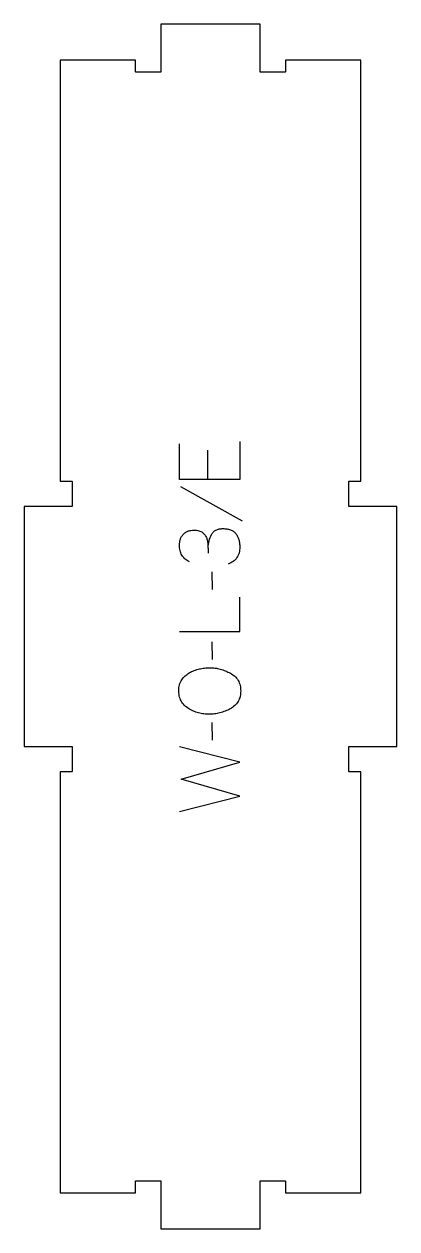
# Model space of a CAD drawing. Extents: x 0 to 186, y 0 to 600.
import ezdxf

# ---------------------------------------------------------------- set-up
doc = ezdxf.new("R2010")
doc.units = 0
doc.layers.add('1_ANYTOOL_1MMDEEP_LABELS_S', color=2, linetype='CONTINUOUS')
doc.layers.add('4_ANYTOOL_CUTTHROUGH_OUTSI', color=5, linetype='CONTINUOUS')

msp = doc.modelspace()

# ---------------------------------------------------------------- linework, layer by layer
at = {"layer": '1_ANYTOOL_1MMDEEP_LABELS_S'}
for p, q in [((91.228571, 387.542857), (91.228571, 372.885714)), ((77.771428, 369.457143), (108.542857, 352.271428)), ((93.414286, 326.942857), (93.5, 318.157143)), ((93.414286, 292.057143), (93.5, 283.271428)), ((93.414286, 252.028571), (93.5, 243.242857))]:
    msp.add_line(p, q, dxfattribs=at)
for points in [[(107.3, 391.828571), (107.3, 372.885714), (77.3, 372.885714), (77.3, 390.714285)], [(77.3, 297.2), (107.3, 297.2), (107.3, 314.3)], [(77.3, 207.671428), (107.3, 215.385714), (78.2, 223.828571), (107.3, 232.314285), (77.3, 239.814285)]]:
    msp.add_lwpolyline(points, dxfattribs=at)
for points in [[(91.528571, 339.028571, -0.052004), (92.041374, 342.361654, -0.057563), (93.264286, 345.5, -0.070633), (94.188889, 346.774536, -0.079113), (95.444643, 347.717857, -0.075641), (97.099501, 348.294645, -0.046128), (98.857143, 348.457143, -0.033924), (100.823917, 348.323546, -0.057836), (102.725, 347.835714, -0.060832), (104.153974, 347.076736, -0.072757), (105.328571, 345.971428, -0.05358), (106.209653, 344.576836, -0.043301), (106.807143, 343.035714, -0.042335), (107.189392, 341.137226, -0.028525), (107.3, 339.2, -0.059964), (106.973642, 336.488498, -0.089395), (105.875, 334.014285, -0.089624), (103.990553, 332.090118, -0.061164), (101.6, 330.8)], [(82.228571, 331.914285, -0.060092), (80.142438, 333.302503, -0.080583), (78.532143, 335.203571, -0.079919), (77.584377, 337.559637, -0.055798), (77.3, 340.1, -0.035013), (77.409087, 341.6559, -0.047512), (77.771428, 343.169643, -0.048382), (78.357468, 344.459068, -0.050886), (79.185714, 345.607143, -0.060051), (80.232502, 346.533047, -0.058597), (81.467857, 347.1875, -0.056917), (82.978772, 347.583629, -0.03878), (84.542857, 347.685714, -0.02544), (85.780574, 347.622698, -0.041152), (86.996428, 347.396428, -0.042175), (87.936699, 347.052615, -0.059142), (88.785714, 346.528571, -0.068767), (90.018209, 345.237875, -0.072211), (90.842857, 343.657143, -0.043093), (91.31045, 341.830031, -0.035742), (91.485714, 339.95, -0.002283), (91.517107, 338.096535, -0.003092), (91.528571, 336.242857)]]:
    msp.add_lwpolyline(points, format="xyb", dxfattribs=at)
msp.add_lwpolyline([(76.957143, 268.1, -0.064784), (77.305064, 270.773955, -0.088904), (78.435714, 273.2, -0.05419), (80.127844, 275.122564, -0.051179), (82.185714, 276.65, -0.041653), (84.614487, 277.832199, -0.036749), (87.2, 278.621428, -0.024892), (89.819263, 279.079208, -0.030823), (92.471428, 279.242857, -0.034269), (95.043925, 279.066337, -0.031918), (97.571428, 278.551785, -0.031725), (100.180825, 277.663598, -0.026303), (102.671428, 276.478571, -0.058719), (104.833176, 274.954791, -0.077745), (106.496428, 272.916071, -0.077243), (107.475266, 270.429083, -0.055252), (107.771428, 267.757143, -0.054051), (107.472849, 265.003218, -0.077615), (106.475, 262.4375, -0.078558), (104.787927, 260.362426, -0.060481), (102.585714, 258.821428, -0.02629), (100.046495, 257.634768, -0.031299), (97.389286, 256.748214, -0.031469), (94.80247, 256.233176, -0.033416), (92.171428, 256.057143, -0.032847), (89.45448, 256.23582, -0.035049), (86.7875, 256.780357, -0.03503), (84.210461, 257.696331, -0.032231), (81.778571, 258.95, -0.062518), (79.711477, 260.571888, -0.074052), (78.1625, 262.683928, -0.072322), (77.231609, 265.310782, -0.049083)], format="xyb", close=True, dxfattribs=at)
at = {"layer": '4_ANYTOOL_CUTTHROUGH_OUTSI'}
msp.add_lwpolyline([(18, 581.5), (18, 372), (23.75, 372, -0.414214), (24, 371.75), (24, 359.75, -0.414214), (23.75, 359.5), (0, 359.5), (0, 240), (23.75, 240, -0.414214), (24, 239.75), (24, 227.75, -0.414214), (23.75, 227.5), (18, 227.5), (18, 18), (55.5, 18), (55.5, 23.75, -0.414214), (55.75, 24), (67.75, 24, -0.414214), (68, 23.75), (68, 0), (117.5, 0), (117.5, 23.75, -0.414214), (117.75, 24), (129.75, 24, -0.414214), (130, 23.75), (130, 18), (167.5, 18), (167.5, 227.5), (161.75, 227.5, -0.414214), (161.5, 227.75), (161.5, 239.75, -0.414214), (161.75, 240), (185.5, 240), (185.5, 359.5), (161.75, 359.5, -0.414214), (161.5, 359.75), (161.5, 371.75, -0.414214), (161.75, 372), (167.5, 372), (167.5, 581.5), (130, 581.5), (130, 575.75, -0.414214), (129.75, 575.5), (117.75, 575.5, -0.414214), (117.5, 575.75), (117.5, 599.5), (68, 599.5), (68, 575.75, -0.414214), (67.75, 575.5), (55.75, 575.5, -0.414214), (55.5, 575.75), (55.5, 581.5)], format="xyb", close=True, dxfattribs=at)

doc.saveas('drawing.dxf')
